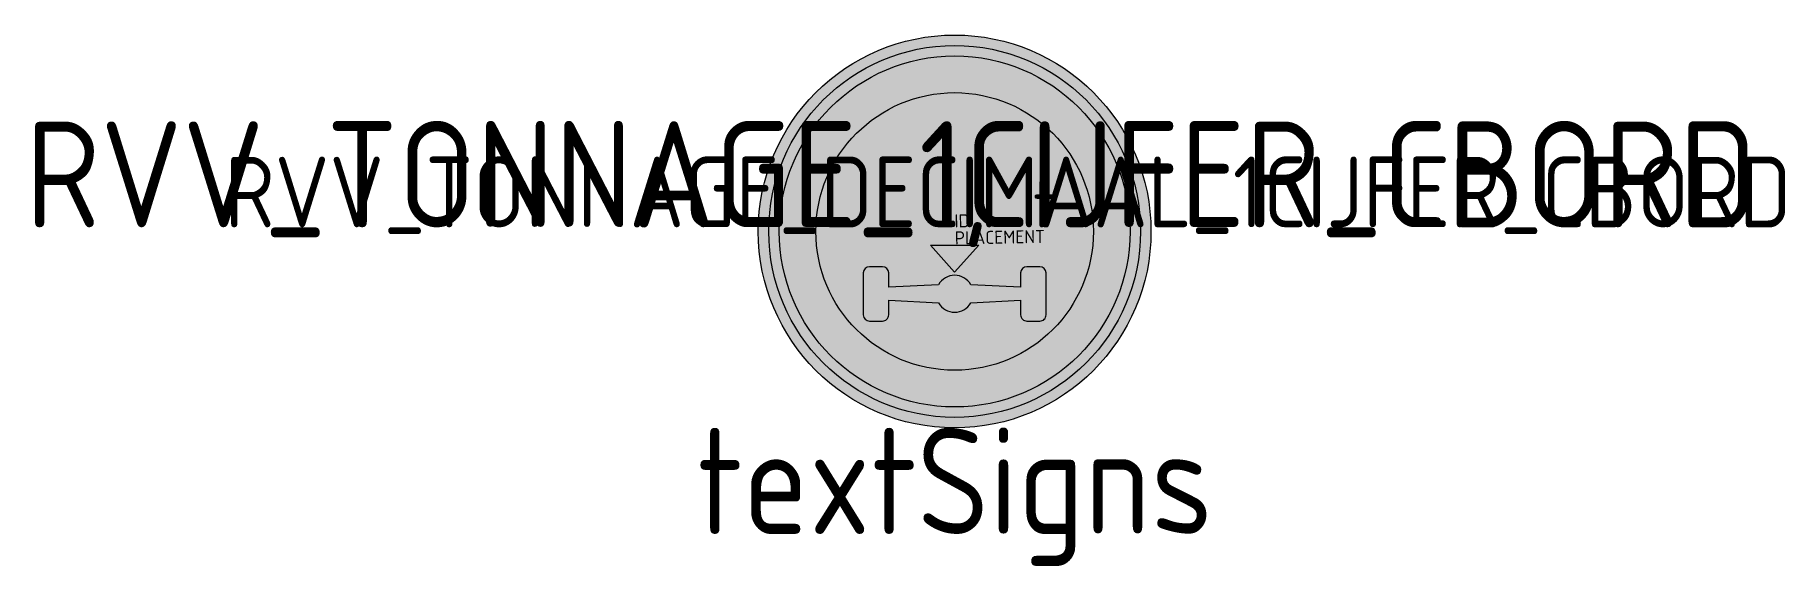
# Model space of a CAD drawing. Extents: x -17.6 to 15.9, y -6.4 to 3.8.
import ezdxf
from ezdxf.enums import TextEntityAlignment as Align

# ---------------------------------------------------------------- set-up
doc = ezdxf.new("R2010")
doc.units = 0
doc.styles.add('NLCS-ISO', font='NLCS-ISO.ttf', dxfattribs={"height": 0.25})
doc.styles.add('NLCS-RVV-M200-T25', font='NLCS-RVV.ttf')

msp = doc.modelspace()

# ---------------------------------------------------------------- hatches: boundary and pattern name
at = {"true_color": 0xbb1e10}
h = msp.add_hatch(color=22, dxfattribs=at)
h.dxf.hatch_style = 1
h.paths.add_polyline_path([(-3.75, 0), (-3.55, 0, -1), (3.55, 0), (3.75, 0, 1)])
at = {"true_color": 0xf1f0ea}
h = msp.add_hatch(color=7, dxfattribs=at)
h.dxf.hatch_style = 1
h.paths.add_polyline_path([(-3.55, 0), (-3.35, 0, -1), (3.35, 0), (3.55, 0, 1)])
at = {"true_color": 0xbb1e10}
h = msp.add_hatch(color=22, dxfattribs=at)
h.dxf.hatch_style = 1
h.paths.add_polyline_path([(-3.35, 0), (-2.65, 0, -1), (2.65, 0), (3.35, 0, 1)])
at = {"true_color": 0xf1f0ea}
h = msp.add_hatch(color=7, dxfattribs=at)
h.dxf.hatch_style = 1
h.paths.add_polyline_path([(0, 2.65, 0.414214), (-2.65, 0, 0.414214), (0, -2.65), (0, -1.542, -0.272508), (-0.306, -1.362), (-1.26, -1.314), (-1.26, -1.594, -0.414214), (-1.377, -1.711), (-1.626, -1.711, -0.410334), (-1.746, -1.594), (-1.746, -0.797, -0.421237), (-1.626, -0.674), (-1.377, -0.674, -0.414272), (-1.26, -0.791), (-1.26, -1.065), (-0.306, -1.017, -0.272508), (0, -0.836), (0, -0.779), (-0.463, -0.265), (0, -0.265)])
h = msp.add_hatch(color=7, dxfattribs=at)
h.dxf.hatch_style = 1
h.paths.add_polyline_path([(0, 2.65), (0, -0.265), (0.463, -0.265), (0, -0.779), (0, -0.836, -0.272517), (0.306, -1.017), (1.26, -1.065), (1.26, -0.797, -0.421237), (1.38, -0.674), (1.629, -0.674, -0.414272), (1.746, -0.791), (1.746, -1.594, -0.414214), (1.629, -1.711), (1.38, -1.711, -0.421296), (1.26, -1.594), (1.26, -1.314), (0.306, -1.362, -0.272517), (0, -1.542), (0, -2.65, 0.414214), (2.65, 0, 0.414214)])
at = {"true_color": 0xbb1e10}
h = msp.add_hatch(color=22, dxfattribs=at)
h.dxf.hatch_style = 1
h.paths.add_polyline_path([(3.75, 0), (3.55, 0, -1), (-3.55, 0), (-3.75, 0, 1)])
at = {"true_color": 0xf1f0ea}
h = msp.add_hatch(color=7, dxfattribs=at)
h.dxf.hatch_style = 1
h.paths.add_polyline_path([(3.55, 0), (3.35, 0, -1), (-3.35, 0), (-3.55, 0, 1)])
at = {"true_color": 0xbb1e10}
h = msp.add_hatch(color=22, dxfattribs=at)
h.dxf.hatch_style = 1
h.paths.add_polyline_path([(3.35, 0), (2.65, 0, -1), (-2.65, 0), (-3.35, 0, 1)])
at = {"true_color": 0x2a292a}
h = msp.add_hatch(color=250, dxfattribs=at)
h.dxf.hatch_style = 1
h.paths.add_polyline_path([(0.463, -0.265), (-0.463, -0.265), (0, -0.779)])
h = msp.add_hatch(color=250, dxfattribs=at)
h.dxf.hatch_style = 1
h.paths.add_polyline_path([(-0.306, -1.017), (-1.26, -1.065), (-1.26, -0.791, 0.414272), (-1.377, -0.674), (-1.626, -0.674, 0.421237), (-1.746, -0.797), (-1.746, -1.594, 0.410334), (-1.626, -1.711), (-1.377, -1.711, 0.414214), (-1.26, -1.594), (-1.26, -1.314), (-0.306, -1.362, 0.588748), (0.306, -1.362), (1.26, -1.314), (1.26, -1.594, 0.421296), (1.38, -1.711), (1.629, -1.711, 0.414214), (1.746, -1.594), (1.746, -0.791, 0.414272), (1.629, -0.674), (1.38, -0.674, 0.421237), (1.26, -0.797), (1.26, -1.065), (0.306, -1.017, 0.588748)])

# ---------------------------------------------------------------- linework, layer by layer
at = {"color": 250, "lineweight": 0, "true_color": 0x2a292a}
msp.add_lwpolyline([(0.463, -0.265), (0, -0.779), (-0.463, -0.265)], close=True, dxfattribs=at)
msp.add_lwpolyline([(-1.746, -1.594, 0.410334), (-1.626, -1.711), (-1.377, -1.711, 0.414214), (-1.26, -1.594), (-1.26, -1.314), (-0.306, -1.362, 0.588748), (0.306, -1.362), (1.26, -1.314), (1.26, -1.594, 0.421296), (1.38, -1.711), (1.629, -1.711, 0.414214), (1.746, -1.594), (1.746, -0.791, 0.414155), (1.629, -0.674), (1.38, -0.674, 0.407225), (1.26, -0.791), (1.26, -1.065), (0.306, -1.017, 0.588748), (-0.306, -1.017), (-1.26, -1.065), (-1.26, -0.791, 0.414155), (-1.377, -0.674), (-1.626, -0.674, 0.407225), (-1.746, -0.791)], format="xyb", close=True, dxfattribs=at)
at = {"color": 22, "lineweight": 0, "true_color": 0xbb1e10}
msp.add_circle((0, 0), 3.75, dxfattribs=at)
at = {"color": 7, "lineweight": 0, "true_color": 0xf1f0ea}
for radius in [3.55, 3.35, 2.65]:
    msp.add_circle((0, 0), radius, dxfattribs=at)

# ---------------------------------------------------------------- texts
at = {"color": 250, "true_color": 0x2a292a, "style": 'NLCS-RVV-M200-T25'}
for s, height, p in [('t', 0.9, (1.489, 0.079)), (',', 1.62, (0.132, 0.079))]:
    msp.add_text(s, height=height, dxfattribs=at).set_placement(p)
at = {"color": 250, "true_color": 0x2a292a, "style": 'NLCS-RVV-M200-T25', "width": 0.9}
for tag, text, height, p in [('RVV_TONNAGE_1CIJFER_CBORD', '3', 2.025, (-1.213, 0.079)), ('RVV_TONNAGE_DECIMAAL_1CIJFER_CBORD', '1', 1.35, (1.02, 0.079))]:
    msp.add_attdef(tag, text=text, height=height, dxfattribs=at).set_placement(p, align=Align.CENTER)
at = {"style": 'NLCS-ISO'}
msp.add_attdef('ID', text='', height=0.25, rotation=1, dxfattribs=at).set_placement((0, 0), align=Align.BOTTOM_LEFT)
msp.add_attdef('PLACEMENT', text='', height=0.25, rotation=1, dxfattribs=at).set_placement((0, 0), align=Align.TOP_LEFT)
at = {"color": 250, "true_color": 0x2a292a, "style": 'NLCS-RVV-M200-T25', "width": 0.9, "flags": 1}
msp.add_attdef('textSigns', text='-', height=2.025, dxfattribs=at).set_placement((0, -3.75), align=Align.TOP_CENTER)

doc.saveas('drawing.dxf')
